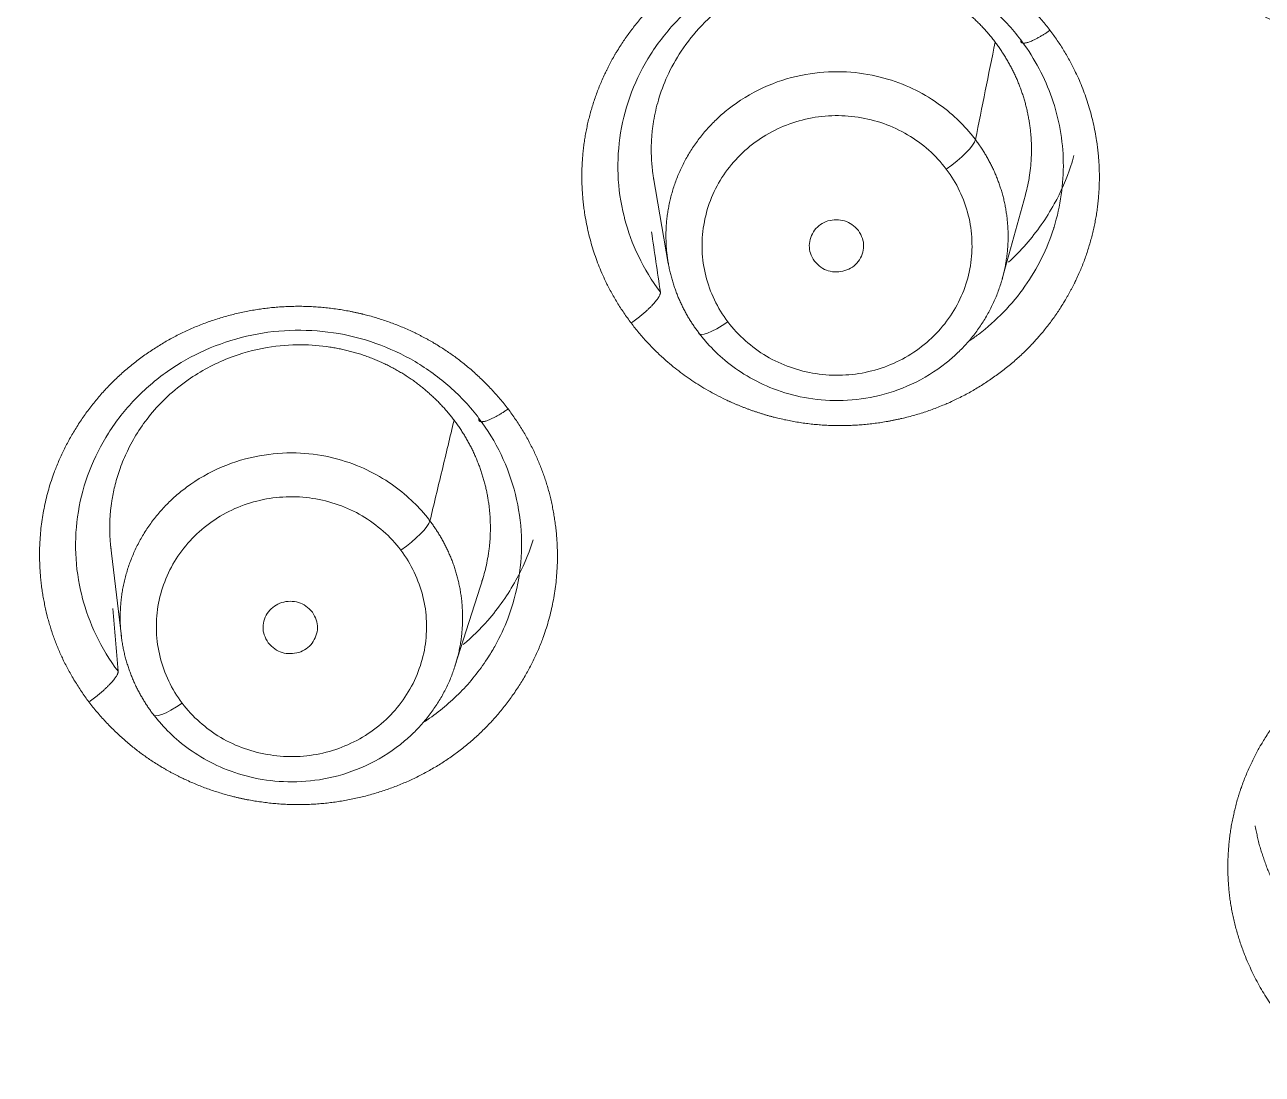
# Model space of a CAD drawing. Extents: x 6534 to 7663, y 0 to 827.
# Drawn here: x 7065.64 to 7075.9, y 505.04 to 513.74 of the extents above; entities that cross this region are included whole.
import ezdxf

# ---------------------------------------------------------------- set-up
doc = ezdxf.new("R2010")
doc.units = 0
doc.header["$LTSCALE"] = 30
doc.header["$MEASUREMENT"] = 0
doc.layers.add('1', color=7, linetype='CONTINUOUS')

msp = doc.modelspace()

# ---------------------------------------------------------------- linework, layer by layer
at = {"layer": '1', "color": 7, "linetype": 'Continuous', "lineweight": 18}
for p, q in [((7070.852, 512.474), (7070.974, 511.764)), ((7073.744, 511.637), (7073.937, 512.332)), ((7066.348, 509.431), (7066.438, 508.67)), ((7069.205, 508.425), (7069.439, 509.158))]:
    msp.add_line(p, q, dxfattribs=at)
at = {"layer": '1', "color": 7, "linetype": 'Continuous', "lineweight": 13}
for p, q in [((7071.226, 511.19), (7071.226, 511.19)), ((7066.699, 508.029), (7066.699, 508.029))]:
    msp.add_line(p, q, dxfattribs=at)
at = {"layer": '1', "color": 7, "linetype": 'Continuous', "lineweight": 18}
for centre, major_axis, ratio, start_param, end_param in [((7103.394, 533.307), (-60.5, 0), 0.961466, 4.72417, 7.004197), ((7103.394, 533.445), (60, 0), 0.961466, 1.582577, 4.712389), ((7103.394, 533.445), (-59.925, 0), 0.961466, 4.712389, 7.853982), ((7103.394, 533.775), (60, 0), 0.961466, 3.141593, 4.11151), ((7073.28, 512.628), (-0.239, -0.181), 0.222412, 1.404427, 2.895132), ((7071.468, 511.363), (0.239, 0.181), 0.22246, 3.020175, 4.54577), ((7068.756, 509.468), (-0.239, -0.181), 0.222481, 1.404759, 2.877657), ((7066.942, 508.201), (0.239, 0.181), 0.22253, 3.002965, 4.545628)]:
    msp.add_ellipse(centre, major_axis=major_axis, ratio=ratio, start_param=start_param, end_param=end_param, dxfattribs=at)
at = {"layer": '1', "color": 7, "linetype": 'Continuous', "lineweight": 13}
for centre, major_axis, start_param, end_param in [((7103.394, 533.307), (59.425, 0), 1.570796, 4.70194), ((7103.394, 533.307), (57.948, 0), 1.579187, 4.712389), ((7103.394, 533.352), (57.403, 0), 1.579486, 4.712389)]:
    msp.add_ellipse(centre, major_axis=major_axis, ratio=0.961466, start_param=start_param, end_param=end_param, dxfattribs=at)
for points, degree, knots in [([(7078.652, 516.849), (7078.904, 516.516), (7079.051, 515.923), (7079.069, 515.515), (7079.036, 515.314), (7078.97, 514.91), (7078.522, 514.207), (7077.831, 513.725), (7076.999, 513.534), (7076.579, 513.598), (7076.372, 513.63), (7076.173, 513.701), (7075.976, 513.772), (7075.432, 514.09), (7075.18, 514.423)], 2, [0, 0, 0, 0.125, 0.1875, 0.25, 0.25, 0.375, 0.5, 0.625, 0.75, 0.75, 0.8125, 0.8125, 0.875, 1, 1, 1]), ([(7070.666, 511.27), (7070.415, 511.602), (7070.268, 512.195), (7070.25, 512.603), (7070.315, 513.003), (7070.461, 513.386), (7070.571, 513.559), (7070.794, 513.91), (7071.492, 514.397), (7071.911, 514.492), (7072.116, 514.539), (7072.538, 514.553), (7072.953, 514.489), (7073.153, 514.416), (7073.35, 514.345), (7073.89, 514.028), (7074.14, 513.697)], 2, [0, 0, 0, 0.125, 0.1875, 0.25, 0.3125, 0.375, 0.375, 0.5, 0.625, 0.625, 0.6875, 0.75, 0.8125, 0.8125, 0.875, 1, 1, 1]), ([(7074.14, 513.697), (7074.391, 513.364), (7074.538, 512.771), (7074.557, 512.364), (7074.491, 511.963), (7074.345, 511.581), (7074.235, 511.408), (7074.012, 511.057), (7073.315, 510.57), (7072.896, 510.475), (7072.69, 510.428), (7072.268, 510.413), (7071.853, 510.478), (7071.653, 510.55), (7071.456, 510.621), (7070.916, 510.939), (7070.666, 511.27)], 2, [0, 0, 0, 0.125, 0.1875, 0.25, 0.3125, 0.375, 0.375, 0.5, 0.625, 0.625, 0.6875, 0.75, 0.8125, 0.8125, 0.875, 1, 1, 1]), ([(7071.468, 511.28), (7071.425, 511.337), (7071.388, 511.398), (7071.326, 511.526), (7071.302, 511.593), (7071.268, 511.73), (7071.258, 511.8), (7071.252, 511.941), (7071.257, 512.012), (7071.28, 512.151), (7071.298, 512.22), (7071.349, 512.352), (7071.381, 512.415), (7071.458, 512.536), (7071.502, 512.592), (7071.602, 512.695), (7071.657, 512.743), (7071.775, 512.825), (7071.839, 512.861), (7071.972, 512.92), (7072.041, 512.943), (7072.184, 512.976), (7072.257, 512.986), (7072.403, 512.991), (7072.477, 512.987), (7072.621, 512.965), (7072.693, 512.947), (7072.83, 512.899), (7072.896, 512.868), (7073.021, 512.794), (7073.08, 512.751), (7073.188, 512.656), (7073.237, 512.603), (7073.28, 512.546)], 3, [0, 0, 0, 0, 0.0625, 0.0625, 0.125, 0.125, 0.1875, 0.1875, 0.25, 0.25, 0.3125, 0.3125, 0.375, 0.375, 0.4375, 0.4375, 0.5, 0.5, 0.5625, 0.5625, 0.625, 0.625, 0.6875, 0.6875, 0.75, 0.75, 0.8125, 0.8125, 0.875, 0.875, 0.9375, 0.9375, 1, 1, 1, 1]), ([(7073.28, 512.546), (7073.323, 512.489), (7073.36, 512.428), (7073.421, 512.3), (7073.445, 512.233), (7073.48, 512.096), (7073.49, 512.026), (7073.495, 511.885), (7073.491, 511.814), (7073.468, 511.675), (7073.45, 511.607), (7073.399, 511.474), (7073.367, 511.411), (7073.29, 511.291), (7073.246, 511.234), (7073.146, 511.131), (7073.091, 511.084), (7072.973, 511.001), (7072.909, 510.965), (7072.776, 510.906), (7072.706, 510.883), (7072.564, 510.85), (7072.491, 510.84), (7072.345, 510.835), (7072.271, 510.839), (7072.126, 510.861), (7072.055, 510.879), (7071.918, 510.928), (7071.851, 510.958), (7071.726, 511.032), (7071.668, 511.075), (7071.56, 511.17), (7071.511, 511.223), (7071.468, 511.28)], 3, [0, 0, 0, 0, 0.0625, 0.0625, 0.125, 0.125, 0.1875, 0.1875, 0.25, 0.25, 0.3125, 0.3125, 0.375, 0.375, 0.4375, 0.4375, 0.5, 0.5, 0.5625, 0.5625, 0.625, 0.625, 0.6875, 0.6875, 0.75, 0.75, 0.8125, 0.8125, 0.875, 0.875, 0.9375, 0.9375, 1, 1, 1, 1]), ([(7070.909, 511.526), (7070.838, 511.62), (7070.776, 511.72), (7070.678, 511.926), (7070.639, 512.03), (7070.612, 512.137)], 3, [0, 0, 0, 0, 0.513545, 0.513545, 1, 1, 1, 1]), ([(7074.171, 512.057), (7074.117, 511.886), (7073.954, 511.556), (7073.672, 511.265), (7073.494, 511.137), (7073.466, 511.119)], 3, [0, 0, 0, 0, 0.455751, 0.91866, 1, 1, 1, 1]), ([(7066.168, 508.128), (7065.916, 508.466), (7065.82, 508.853), (7065.771, 509.051), (7065.752, 509.463), (7065.849, 510.066), (7066.076, 510.421), (7066.305, 510.779), (7066.654, 511.02), (7067, 511.259), (7067.419, 511.354), (7067.833, 511.447), (7068.253, 511.381), (7068.46, 511.349), (7068.856, 511.207), (7069.035, 511.101), (7069.385, 510.894), (7069.646, 510.557)], 2, [0, 0, 0, 0.125, 0.125, 0.1875, 0.25, 0.375, 0.375, 0.5, 0.5, 0.625, 0.625, 0.75, 0.75, 0.8125, 0.875, 0.875, 1, 1, 1]), ([(7069.646, 510.557), (7069.898, 510.219), (7069.994, 509.832), (7070.043, 509.634), (7070.062, 509.223), (7069.965, 508.62), (7069.738, 508.264), (7069.509, 507.906), (7069.161, 507.665), (7068.814, 507.426), (7068.396, 507.332), (7067.981, 507.238), (7067.561, 507.304), (7067.354, 507.336), (7066.958, 507.478), (7066.779, 507.584), (7066.429, 507.791), (7066.168, 508.128)], 2, [0, 0, 0, 0.125, 0.125, 0.1875, 0.25, 0.375, 0.375, 0.5, 0.5, 0.625, 0.625, 0.75, 0.75, 0.8125, 0.875, 0.875, 1, 1, 1]), ([(7066.942, 508.118), (7066.899, 508.175), (7066.861, 508.237), (7066.8, 508.365), (7066.776, 508.432), (7066.742, 508.569), (7066.732, 508.639), (7066.726, 508.78), (7066.73, 508.851), (7066.753, 508.99), (7066.772, 509.059), (7066.823, 509.191), (7066.855, 509.255), (7066.931, 509.375), (7066.976, 509.432), (7067.076, 509.535), (7067.131, 509.582), (7067.249, 509.665), (7067.313, 509.701), (7067.446, 509.76), (7067.516, 509.783), (7067.658, 509.816), (7067.731, 509.826), (7067.878, 509.831), (7067.952, 509.827), (7068.097, 509.805), (7068.168, 509.787), (7068.306, 509.739), (7068.372, 509.708), (7068.497, 509.634), (7068.556, 509.591), (7068.664, 509.496), (7068.713, 509.443), (7068.756, 509.386)], 3, [0, 0, 0, 0, 0.0625, 0.0625, 0.125, 0.125, 0.1875, 0.1875, 0.25, 0.25, 0.3125, 0.3125, 0.375, 0.375, 0.4375, 0.4375, 0.5, 0.5, 0.5625, 0.5625, 0.625, 0.625, 0.6875, 0.6875, 0.75, 0.75, 0.8125, 0.8125, 0.875, 0.875, 0.9375, 0.9375, 1, 1, 1, 1]), ([(7068.756, 509.386), (7068.799, 509.329), (7068.836, 509.267), (7068.897, 509.139), (7068.921, 509.072), (7068.956, 508.935), (7068.966, 508.865), (7068.971, 508.724), (7068.967, 508.653), (7068.944, 508.514), (7068.925, 508.445), (7068.875, 508.313), (7068.842, 508.249), (7068.766, 508.129), (7068.721, 508.072), (7068.622, 507.969), (7068.567, 507.922), (7068.448, 507.839), (7068.384, 507.803), (7068.251, 507.744), (7068.181, 507.721), (7068.039, 507.688), (7067.966, 507.678), (7067.819, 507.673), (7067.746, 507.677), (7067.601, 507.699), (7067.529, 507.717), (7067.392, 507.765), (7067.325, 507.796), (7067.2, 507.87), (7067.142, 507.913), (7067.034, 508.008), (7066.985, 508.061), (7066.942, 508.118)], 3, [0, 0, 0, 0, 0.0625, 0.0625, 0.125, 0.125, 0.1875, 0.1875, 0.25, 0.25, 0.3125, 0.3125, 0.375, 0.375, 0.4375, 0.4375, 0.5, 0.5, 0.5625, 0.5625, 0.625, 0.625, 0.6875, 0.6875, 0.75, 0.75, 0.8125, 0.8125, 0.875, 0.875, 0.9375, 0.9375, 1, 1, 1, 1]), ([(7066.411, 508.382), (7066.34, 508.476), (7066.278, 508.577), (7066.18, 508.783), (7066.142, 508.887), (7066.114, 508.994)], 3, [0, 0, 0, 0, 0.513808, 0.513808, 1, 1, 1, 1]), ([(7076.325, 505.227), (7076.008, 505.502), (7075.736, 506.053), (7075.629, 506.447), (7075.607, 506.853), (7075.667, 507.256), (7075.737, 507.447), (7075.879, 507.835), (7076.456, 508.451), (7076.846, 508.628), (7077.037, 508.714), (7077.446, 508.813), (7077.866, 508.833), (7078.077, 508.802), (7078.286, 508.772), (7078.882, 508.569), (7079.198, 508.295)], 2, [0, 0, 0, 0.125, 0.1875, 0.25, 0.3125, 0.375, 0.375, 0.5, 0.625, 0.625, 0.6875, 0.75, 0.8125, 0.8125, 0.875, 1, 1, 1]), ([(7069.541, 508.6), (7069.523, 508.567), (7069.504, 508.535), (7069.42, 508.404), (7069.347, 508.31), (7069.183, 508.139), (7069.092, 508.061), (7068.979, 507.982), (7068.964, 507.972), (7068.948, 507.962)], 3, [0, 0, 0, 0, 0.1296, 0.1296, 0.533967, 0.533967, 0.938334, 0.938334, 1, 1, 1, 1])]:
    msp.add_open_spline(points, degree=degree, knots=knots, dxfattribs=at)
at = {"layer": '1', "color": 7, "linetype": 'Continuous', "lineweight": 18}
for points, knots in [([(7070.612, 512.137), (7070.61, 512.143), (7070.609, 512.149), (7070.579, 512.268), (7070.562, 512.384), (7070.553, 512.616), (7070.56, 512.733), (7070.598, 512.962), (7070.628, 513.075), (7070.712, 513.294), (7070.765, 513.399), (7070.891, 513.597), (7070.965, 513.691), (7071.129, 513.861), (7071.219, 513.939), (7071.415, 514.076), (7071.52, 514.135), (7071.739, 514.233), (7071.854, 514.271), (7072.089, 514.326), (7072.21, 514.342), (7072.451, 514.351), (7072.573, 514.344), (7072.812, 514.308), (7072.929, 514.279), (7073.156, 514.199), (7073.265, 514.148), (7073.472, 514.026), (7073.568, 513.956), (7073.746, 513.798), (7073.827, 513.711), (7073.898, 513.617)], [0, 0, 0, 0, 0.003754, 0.003754, 0.074914, 0.074914, 0.146075, 0.146075, 0.217235, 0.217235, 0.288396, 0.288396, 0.359556, 0.359556, 0.430716, 0.430716, 0.501877, 0.501877, 0.573037, 0.573037, 0.644198, 0.644198, 0.715358, 0.715358, 0.786519, 0.786519, 0.857679, 0.857679, 0.92884, 0.92884, 1, 1, 1, 1]), ([(7070.855, 512.457), (7070.853, 512.463), (7070.85, 512.483), (7070.845, 512.515), (7070.841, 512.553), (7070.837, 512.592), (7070.835, 512.631), (7070.833, 512.67), (7070.833, 512.709), (7070.833, 512.748), (7070.835, 512.788), (7070.838, 512.827), (7070.841, 512.866), (7070.846, 512.906), (7070.859, 512.99), (7070.891, 513.129), (7070.964, 513.326), (7071.081, 513.536), (7071.252, 513.75), (7071.495, 513.958), (7071.797, 514.119), (7072.12, 514.208), (7072.405, 514.231), (7072.586, 514.216), (7072.678, 514.202), (7072.7, 514.198), (7072.721, 514.194), (7072.743, 514.19), (7072.764, 514.185), (7072.786, 514.18), (7072.807, 514.175), (7072.828, 514.17), (7072.849, 514.164), (7072.87, 514.158), (7072.891, 514.152), (7072.911, 514.145), (7072.932, 514.138), (7072.952, 514.131), (7072.973, 514.124), (7072.993, 514.116), (7073.013, 514.108), (7073.033, 514.1), (7073.053, 514.092), (7073.072, 514.083), (7073.092, 514.075), (7073.111, 514.066), (7073.13, 514.056), (7073.15, 514.047), (7073.168, 514.037), (7073.187, 514.027), (7073.206, 514.017), (7073.224, 514.006), (7073.242, 513.995), (7073.26, 513.984), (7073.278, 513.973), (7073.296, 513.962), (7073.313, 513.95), (7073.331, 513.938), (7073.348, 513.926), (7073.365, 513.914), (7073.382, 513.902), (7073.398, 513.889), (7073.414, 513.876), (7073.431, 513.863), (7073.447, 513.85), (7073.462, 513.837), (7073.478, 513.823), (7073.493, 513.809), (7073.508, 513.795), (7073.523, 513.781), (7073.538, 513.767), (7073.553, 513.752), (7073.567, 513.738), (7073.581, 513.723), (7073.595, 513.708), (7073.608, 513.693), (7073.622, 513.678), (7073.635, 513.662), (7073.648, 513.647), (7073.661, 513.631), (7073.673, 513.615), (7073.681, 513.604), (7073.685, 513.599)], [0, 0, 0, 0, 0.004979, 0.01452, 0.024081, 0.033662, 0.043264, 0.052885, 0.062527, 0.072189, 0.081871, 0.091574, 0.101296, 0.111039, 0.120802, 0.164632, 0.215851, 0.274458, 0.340452, 0.413829, 0.504352, 0.583353, 0.650805, 0.706686, 0.711908, 0.717123, 0.722333, 0.727537, 0.732735, 0.737928, 0.743114, 0.748295, 0.753471, 0.75864, 0.763804, 0.768962, 0.774114, 0.779261, 0.784402, 0.789537, 0.794666, 0.79979, 0.804907, 0.810019, 0.815125, 0.820226, 0.825321, 0.83041, 0.835493, 0.84057, 0.845642, 0.850708, 0.855768, 0.860822, 0.865871, 0.870914, 0.875951, 0.880982, 0.886007, 0.891027, 0.896041, 0.901049, 0.906052, 0.911048, 0.916039, 0.921024, 0.926004, 0.930977, 0.935945, 0.940907, 0.945863, 0.950814, 0.955758, 0.960697, 0.96563, 0.970558, 0.975479, 0.980395, 0.985305, 0.990209, 0.995107, 1, 1, 1, 1]), ([(7073.898, 513.617), (7073.902, 513.612), (7074.011, 513.465), (7074.184, 513.139), (7074.28, 512.604), (7074.227, 512.237), (7074.172, 512.06), (7074.171, 512.057)], [0, 0, 0, 0, 0.0116, 0.330251, 0.661931, 0.994922, 1, 1, 1, 1]), ([(7073.685, 513.599), (7073.693, 513.589), (7073.708, 513.569), (7073.729, 513.538), (7073.75, 513.506), (7073.77, 513.474), (7073.79, 513.442), (7073.808, 513.408), (7073.826, 513.375), (7073.843, 513.341), (7073.859, 513.306), (7073.874, 513.271), (7073.888, 513.236), (7073.901, 513.2), (7073.914, 513.164), (7073.925, 513.127), (7073.936, 513.09), (7073.945, 513.053), (7073.954, 513.015), (7073.961, 512.977), (7073.968, 512.939), (7073.974, 512.901), (7073.978, 512.862), (7073.982, 512.823), (7073.985, 512.785), (7073.986, 512.746), (7073.987, 512.706), (7073.986, 512.667), (7073.984, 512.628), (7073.982, 512.589), (7073.978, 512.549), (7073.973, 512.51), (7073.961, 512.433), (7073.947, 512.369), (7073.933, 512.319)], [0, 0, 0, 0, 0.027617, 0.055295, 0.083034, 0.110833, 0.138694, 0.166615, 0.194598, 0.222641, 0.250745, 0.27891, 0.307135, 0.335422, 0.363769, 0.392177, 0.420646, 0.449175, 0.477765, 0.506416, 0.535128, 0.5639, 0.592733, 0.621626, 0.65058, 0.679595, 0.708671, 0.737807, 0.767003, 0.79626, 0.825578, 0.854956, 0.884394, 1, 1, 1, 1]), ([(7073.522, 512.791), (7073.518, 512.795), (7073.511, 512.805), (7073.5, 512.819), (7073.489, 512.832), (7073.478, 512.845), (7073.429, 512.903), (7073.329, 513.004), (7073.155, 513.135), (7072.943, 513.246), (7072.694, 513.327), (7072.411, 513.363), (7072.105, 513.341), (7071.791, 513.248), (7071.578, 513.127), (7071.458, 513.033), (7071.413, 512.995), (7071.371, 512.956), (7071.331, 512.916), (7071.293, 512.875), (7071.257, 512.833), (7071.223, 512.789), (7071.191, 512.745), (7071.161, 512.7), (7071.134, 512.655), (7071.108, 512.609), (7071.085, 512.562), (7071.064, 512.516), (7071.044, 512.469), (7071.027, 512.422), (7071.012, 512.374), (7070.998, 512.327), (7070.987, 512.28), (7070.977, 512.233), (7070.969, 512.186), (7070.963, 512.139), (7070.958, 512.093), (7070.956, 512.047), (7070.954, 512.002), (7070.955, 511.957), (7070.957, 511.913), (7070.96, 511.869), (7070.965, 511.826), (7070.971, 511.784), (7070.978, 511.742), (7070.987, 511.701), (7070.997, 511.661), (7071.008, 511.622), (7071.02, 511.583), (7071.033, 511.545), (7071.046, 511.509), (7071.061, 511.473), (7071.077, 511.438), (7071.093, 511.403), (7071.11, 511.37), (7071.128, 511.338), (7071.146, 511.306), (7071.165, 511.276), (7071.185, 511.246), (7071.205, 511.218), (7071.219, 511.199), (7071.226, 511.19)], [0, 0, 0, 0, 0.004118, 0.008173, 0.012166, 0.016096, 0.019964, 0.064382, 0.113601, 0.167619, 0.226433, 0.290042, 0.358442, 0.43163, 0.509603, 0.522984, 0.536244, 0.549383, 0.562401, 0.575299, 0.588075, 0.600731, 0.613266, 0.62568, 0.637973, 0.650146, 0.662197, 0.674128, 0.685938, 0.697626, 0.709194, 0.720641, 0.731968, 0.743173, 0.754257, 0.765221, 0.776063, 0.786785, 0.797385, 0.807865, 0.818224, 0.828462, 0.838578, 0.848574, 0.858449, 0.868204, 0.877837, 0.887349, 0.89674, 0.90601, 0.91516, 0.924188, 0.933096, 0.941882, 0.950547, 0.959092, 0.967516, 0.975818, 0.984, 0.99206, 1, 1, 1, 1]), ([(7071.226, 511.19), (7071.229, 511.185), (7071.236, 511.176), (7071.247, 511.163), (7071.258, 511.149), (7071.269, 511.136), (7071.32, 511.075), (7071.424, 510.971), (7071.604, 510.838), (7071.82, 510.727), (7072.073, 510.649), (7072.355, 510.617), (7072.657, 510.643), (7072.964, 510.736), (7073.171, 510.856), (7073.29, 510.948), (7073.334, 510.985), (7073.376, 511.024), (7073.416, 511.064), (7073.454, 511.105), (7073.49, 511.147), (7073.524, 511.191), (7073.556, 511.235), (7073.585, 511.279), (7073.613, 511.325), (7073.638, 511.371), (7073.662, 511.417), (7073.683, 511.464), (7073.703, 511.511), (7073.72, 511.558), (7073.735, 511.605), (7073.749, 511.652), (7073.76, 511.699), (7073.77, 511.746), (7073.778, 511.793), (7073.784, 511.84), (7073.789, 511.886), (7073.792, 511.932), (7073.793, 511.977), (7073.792, 512.022), (7073.791, 512.066), (7073.787, 512.11), (7073.783, 512.153), (7073.776, 512.195), (7073.769, 512.237), (7073.761, 512.278), (7073.751, 512.318), (7073.74, 512.358), (7073.728, 512.396), (7073.715, 512.434), (7073.701, 512.471), (7073.686, 512.507), (7073.671, 512.542), (7073.654, 512.576), (7073.637, 512.61), (7073.619, 512.642), (7073.601, 512.674), (7073.582, 512.704), (7073.562, 512.734), (7073.542, 512.763), (7073.528, 512.781), (7073.522, 512.791)], [0, 0, 0, 0, 0.00393, 0.007893, 0.011888, 0.015916, 0.019977, 0.066354, 0.116973, 0.17183, 0.230923, 0.294249, 0.361804, 0.433585, 0.509587, 0.522939, 0.536172, 0.549285, 0.562279, 0.575152, 0.587907, 0.600541, 0.613056, 0.625451, 0.637727, 0.649883, 0.661919, 0.673836, 0.685633, 0.697311, 0.708868, 0.720307, 0.731625, 0.742824, 0.753904, 0.764864, 0.775704, 0.786424, 0.797026, 0.807507, 0.817869, 0.828111, 0.838234, 0.848237, 0.858121, 0.867885, 0.877529, 0.887054, 0.89646, 0.905745, 0.914912, 0.923959, 0.932886, 0.941693, 0.950381, 0.95895, 0.967399, 0.975729, 0.983939, 0.992029, 1, 1, 1, 1]), ([(7073.795, 511.773), (7073.847, 511.821), (7073.991, 511.969), (7074.177, 512.234), (7074.289, 512.491), (7074.331, 512.63), (7074.339, 512.659)], [0, 0, 0, 0, 0.198355, 0.584719, 0.914625, 1, 1, 1, 1]), ([(7066.114, 508.994), (7066.112, 509), (7066.111, 509.006), (7066.081, 509.125), (7066.064, 509.241), (7066.055, 509.474), (7066.062, 509.591), (7066.1, 509.821), (7066.131, 509.934), (7066.215, 510.153), (7066.268, 510.258), (7066.394, 510.457), (7066.467, 510.55), (7066.632, 510.721), (7066.723, 510.799), (7066.918, 510.937), (7067.023, 510.996), (7067.243, 511.094), (7067.358, 511.132), (7067.593, 511.187), (7067.714, 511.204), (7067.956, 511.213), (7068.077, 511.207), (7068.316, 511.171), (7068.434, 511.141), (7068.661, 511.061), (7068.771, 511.01), (7068.977, 510.889), (7069.074, 510.818), (7069.252, 510.661), (7069.333, 510.573), (7069.404, 510.479)], [0, 0, 0, 0, 0.003825, 0.003825, 0.07498, 0.07498, 0.146135, 0.146135, 0.217291, 0.217291, 0.288446, 0.288446, 0.359602, 0.359602, 0.430757, 0.430757, 0.501912, 0.501912, 0.573068, 0.573068, 0.644223, 0.644223, 0.715378, 0.715378, 0.786534, 0.786534, 0.857689, 0.857689, 0.928845, 0.928845, 1, 1, 1, 1]), ([(7066.352, 509.398), (7066.351, 509.404), (7066.349, 509.423), (7066.346, 509.455), (7066.343, 509.494), (7066.342, 509.533), (7066.341, 509.573), (7066.342, 509.612), (7066.343, 509.651), (7066.346, 509.69), (7066.35, 509.73), (7066.355, 509.769), (7066.365, 509.836), (7066.386, 509.936), (7066.427, 510.07), (7066.487, 510.214), (7066.57, 510.364), (7066.68, 510.517), (7066.821, 510.667), (7067.03, 510.836), (7067.307, 510.984), (7067.63, 511.073), (7067.916, 511.096), (7068.097, 511.082), (7068.189, 511.067), (7068.211, 511.063), (7068.233, 511.059), (7068.254, 511.055), (7068.276, 511.05), (7068.297, 511.046), (7068.318, 511.04), (7068.339, 511.035), (7068.36, 511.029), (7068.381, 511.023), (7068.402, 511.017), (7068.423, 511.011), (7068.444, 511.004), (7068.464, 510.997), (7068.484, 510.989), (7068.505, 510.982), (7068.525, 510.974), (7068.545, 510.966), (7068.564, 510.957), (7068.584, 510.949), (7068.604, 510.94), (7068.623, 510.931), (7068.642, 510.922), (7068.661, 510.912), (7068.68, 510.902), (7068.699, 510.892), (7068.717, 510.882), (7068.736, 510.871), (7068.754, 510.861), (7068.772, 510.85), (7068.79, 510.839), (7068.808, 510.827), (7068.825, 510.815), (7068.843, 510.804), (7068.86, 510.792), (7068.877, 510.779), (7068.893, 510.767), (7068.91, 510.754), (7068.926, 510.741), (7068.943, 510.728), (7068.959, 510.715), (7068.974, 510.702), (7068.99, 510.688), (7069.005, 510.674), (7069.02, 510.66), (7069.035, 510.646), (7069.05, 510.632), (7069.065, 510.618), (7069.079, 510.603), (7069.093, 510.588), (7069.107, 510.573), (7069.121, 510.558), (7069.134, 510.543), (7069.147, 510.527), (7069.16, 510.512), (7069.173, 510.496), (7069.185, 510.48), (7069.193, 510.469), (7069.197, 510.464)], [0, 0, 0, 0, 0.004815, 0.014579, 0.024365, 0.034171, 0.043998, 0.053845, 0.063714, 0.073603, 0.083512, 0.093443, 0.103395, 0.134575, 0.169597, 0.208461, 0.251171, 0.297726, 0.348131, 0.402387, 0.494706, 0.575279, 0.64407, 0.701048, 0.70637, 0.711686, 0.716996, 0.7223, 0.727598, 0.732891, 0.738177, 0.743458, 0.748733, 0.754002, 0.759265, 0.764522, 0.769774, 0.775019, 0.780259, 0.785493, 0.790721, 0.795943, 0.801159, 0.806369, 0.811574, 0.816772, 0.821965, 0.827152, 0.832333, 0.837508, 0.842677, 0.847841, 0.852998, 0.85815, 0.863295, 0.868435, 0.873569, 0.878697, 0.883819, 0.888935, 0.894046, 0.89915, 0.904249, 0.909341, 0.914428, 0.919509, 0.924584, 0.929653, 0.934716, 0.939773, 0.944825, 0.94987, 0.95491, 0.959943, 0.964971, 0.969993, 0.975009, 0.980019, 0.985023, 0.990021, 0.995014, 1, 1, 1, 1]), ([(7069.197, 510.464), (7069.205, 510.454), (7069.22, 510.434), (7069.242, 510.403), (7069.263, 510.371), (7069.283, 510.339), (7069.302, 510.307), (7069.32, 510.273), (7069.338, 510.24), (7069.355, 510.206), (7069.371, 510.171), (7069.386, 510.136), (7069.4, 510.1), (7069.414, 510.065), (7069.426, 510.028), (7069.437, 509.992), (7069.448, 509.955), (7069.458, 509.917), (7069.466, 509.88), (7069.474, 509.842), (7069.48, 509.804), (7069.486, 509.765), (7069.491, 509.727), (7069.494, 509.688), (7069.497, 509.649), (7069.498, 509.61), (7069.499, 509.571), (7069.498, 509.531), (7069.497, 509.492), (7069.494, 509.453), (7069.49, 509.413), (7069.485, 509.374), (7069.474, 509.3), (7069.456, 509.217), (7069.436, 509.149), (7069.429, 509.128)], [0, 0, 0, 0, 0.026496, 0.053051, 0.079664, 0.106336, 0.133066, 0.159855, 0.186703, 0.213609, 0.240573, 0.267596, 0.294678, 0.321818, 0.349016, 0.376272, 0.403587, 0.430961, 0.458392, 0.485882, 0.513431, 0.541037, 0.568702, 0.596425, 0.624206, 0.652045, 0.679943, 0.707898, 0.735912, 0.763984, 0.792114, 0.820301, 0.848547, 0.952709, 1, 1, 1, 1]), ([(7069.404, 510.479), (7069.475, 510.385), (7069.537, 510.284), (7069.638, 510.073), (7069.678, 509.962), (7069.734, 509.735), (7069.751, 509.62), (7069.76, 509.387), (7069.753, 509.27), (7069.715, 509.04), (7069.684, 508.926), (7069.614, 508.743), (7069.58, 508.67), (7069.541, 508.6)], [0, 0, 0, 0, 0.176072, 0.176072, 0.352144, 0.352144, 0.528216, 0.528216, 0.704287, 0.704287, 0.880359, 0.880359, 1, 1, 1, 1]), ([(7068.997, 509.629), (7068.994, 509.633), (7068.987, 509.643), (7068.976, 509.656), (7068.965, 509.67), (7068.954, 509.683), (7068.905, 509.741), (7068.803, 509.843), (7068.628, 509.975), (7068.415, 510.086), (7068.164, 510.167), (7067.881, 510.202), (7067.576, 510.179), (7067.263, 510.086), (7067.052, 509.966), (7066.932, 509.872), (7066.887, 509.835), (7066.845, 509.796), (7066.805, 509.756), (7066.767, 509.715), (7066.73, 509.672), (7066.697, 509.629), (7066.665, 509.585), (7066.635, 509.54), (7066.607, 509.495), (7066.582, 509.449), (7066.558, 509.402), (7066.537, 509.355), (7066.518, 509.308), (7066.5, 509.261), (7066.485, 509.214), (7066.472, 509.167), (7066.46, 509.119), (7066.45, 509.072), (7066.442, 509.026), (7066.436, 508.979), (7066.432, 508.933), (7066.429, 508.887), (7066.428, 508.842), (7066.428, 508.797), (7066.43, 508.752), (7066.434, 508.709), (7066.438, 508.666), (7066.444, 508.623), (7066.452, 508.581), (7066.46, 508.541), (7066.47, 508.5), (7066.481, 508.461), (7066.493, 508.422), (7066.506, 508.385), (7066.52, 508.348), (7066.535, 508.312), (7066.55, 508.277), (7066.567, 508.243), (7066.584, 508.21), (7066.602, 508.177), (7066.62, 508.146), (7066.639, 508.115), (7066.658, 508.086), (7066.678, 508.057), (7066.692, 508.038), (7066.699, 508.029)], [0, 0, 0, 0, 0.004015, 0.007996, 0.011942, 0.015855, 0.019734, 0.064711, 0.114332, 0.168596, 0.227502, 0.291048, 0.359234, 0.432056, 0.509512, 0.522903, 0.536174, 0.549323, 0.562352, 0.575259, 0.588045, 0.600709, 0.613253, 0.625675, 0.637976, 0.650156, 0.662214, 0.674151, 0.685967, 0.697662, 0.709235, 0.720687, 0.732018, 0.743227, 0.754315, 0.765282, 0.776127, 0.786851, 0.797453, 0.807935, 0.818295, 0.828533, 0.83865, 0.848646, 0.85852, 0.868273, 0.877905, 0.887415, 0.896804, 0.906071, 0.915217, 0.924242, 0.933145, 0.941927, 0.950587, 0.959126, 0.967544, 0.97584, 0.984015, 0.992068, 1, 1, 1, 1]), ([(7066.699, 508.029), (7066.703, 508.025), (7066.709, 508.016), (7066.72, 508.002), (7066.731, 507.989), (7066.742, 507.975), (7066.792, 507.916), (7066.896, 507.812), (7067.074, 507.68), (7067.289, 507.568), (7067.541, 507.489), (7067.824, 507.456), (7068.127, 507.48), (7068.436, 507.573), (7068.645, 507.693), (7068.764, 507.785), (7068.809, 507.823), (7068.851, 507.861), (7068.891, 507.901), (7068.929, 507.943), (7068.965, 507.985), (7068.999, 508.028), (7069.031, 508.072), (7069.061, 508.117), (7069.088, 508.162), (7069.114, 508.208), (7069.137, 508.254), (7069.159, 508.301), (7069.178, 508.348), (7069.195, 508.395), (7069.211, 508.442), (7069.224, 508.49), (7069.236, 508.537), (7069.246, 508.584), (7069.254, 508.63), (7069.26, 508.677), (7069.264, 508.723), (7069.267, 508.769), (7069.268, 508.814), (7069.268, 508.859), (7069.266, 508.904), (7069.263, 508.947), (7069.258, 508.99), (7069.252, 509.033), (7069.245, 509.075), (7069.236, 509.116), (7069.226, 509.156), (7069.216, 509.195), (7069.204, 509.234), (7069.191, 509.272), (7069.177, 509.309), (7069.162, 509.345), (7069.146, 509.38), (7069.13, 509.414), (7069.113, 509.448), (7069.095, 509.48), (7069.077, 509.512), (7069.058, 509.542), (7069.038, 509.572), (7069.018, 509.601), (7069.004, 509.619), (7068.997, 509.629)], [0, 0, 0, 0, 0.003927, 0.007866, 0.011819, 0.015784, 0.019761, 0.065641, 0.115909, 0.170561, 0.229595, 0.293007, 0.360793, 0.432948, 0.509466, 0.522824, 0.536063, 0.549181, 0.56218, 0.575059, 0.587818, 0.600457, 0.612976, 0.625376, 0.637655, 0.649815, 0.661855, 0.673776, 0.685576, 0.697257, 0.708818, 0.720259, 0.731581, 0.742783, 0.753865, 0.764827, 0.77567, 0.786393, 0.796996, 0.807479, 0.817843, 0.828087, 0.838212, 0.848217, 0.858102, 0.867868, 0.877514, 0.88704, 0.896447, 0.905734, 0.914901, 0.923949, 0.932878, 0.941686, 0.950376, 0.958945, 0.967395, 0.975726, 0.983937, 0.992028, 1, 1, 1, 1]), ([(7069.274, 508.603), (7069.347, 508.665), (7069.512, 508.829), (7069.712, 509.114), (7069.815, 509.35), (7069.852, 509.465), (7069.854, 509.471)], [0, 0, 0, 0, 0.267124, 0.653775, 0.983806, 1, 1, 1, 1]), ([(7075.841, 507.101), (7075.842, 507.099), (7075.844, 507.089), (7075.847, 507.071), (7075.852, 507.049), (7075.857, 507.026), (7075.862, 507.003), (7075.867, 506.981), (7075.873, 506.958), (7075.879, 506.936), (7075.885, 506.914), (7075.892, 506.892), (7075.899, 506.87), (7075.906, 506.848), (7075.913, 506.826), (7075.921, 506.804), (7075.929, 506.783), (7075.937, 506.761), (7075.945, 506.74), (7075.954, 506.719), (7075.963, 506.698), (7075.972, 506.677), (7075.982, 506.656), (7075.991, 506.636), (7076.001, 506.615), (7076.011, 506.595), (7076.022, 506.574), (7076.032, 506.554), (7076.043, 506.534), (7076.054, 506.515), (7076.066, 506.495), (7076.077, 506.475), (7076.089, 506.456), (7076.101, 506.437), (7076.113, 506.418), (7076.126, 506.399), (7076.138, 506.38), (7076.151, 506.362), (7076.164, 506.344), (7076.178, 506.325), (7076.191, 506.307), (7076.205, 506.29), (7076.219, 506.272), (7076.233, 506.255), (7076.247, 506.237), (7076.261, 506.22), (7076.272, 506.207), (7076.279, 506.2), (7076.28, 506.199)], [0, 0, 0, 0, 0.00688, 0.029926, 0.052945, 0.075935, 0.098897, 0.121831, 0.144736, 0.167614, 0.190463, 0.213284, 0.236077, 0.258842, 0.281579, 0.304287, 0.326968, 0.34962, 0.372244, 0.39484, 0.417408, 0.439948, 0.462459, 0.484943, 0.507398, 0.529826, 0.552225, 0.574596, 0.596939, 0.619254, 0.641541, 0.6638, 0.686031, 0.708234, 0.730409, 0.752555, 0.774674, 0.796765, 0.818828, 0.840862, 0.862869, 0.884847, 0.906798, 0.928721, 0.950615, 0.972482, 0.994321, 1, 1, 1, 1])]:
    msp.add_open_spline(points, degree=3, knots=knots, dxfattribs=at)
at = {"layer": '1', "color": 7, "linetype": 'Continuous', "lineweight": 13}
for points, weights in [([(7074.14, 513.697), (7073.989, 513.591), (7073.886, 513.557), (7073.898, 513.617)], [1.1917780356, 0.936097979404, 0.936073990383, 1.19170606854]), ([(7070.666, 511.27), (7070.814, 511.373), (7070.915, 511.48), (7070.909, 511.526)], [1.1740701481, 0.936223402836, 0.942119229964, 1.19175762948]), ([(7069.646, 510.557), (7069.492, 510.45), (7069.389, 510.417), (7069.404, 510.479)], [1.19662760204, 0.934546608226, 0.934457496297, 1.19636026625]), ([(7066.168, 508.128), (7066.314, 508.23), (7066.415, 508.336), (7066.411, 508.382)], [1.16177868288, 0.935096537336, 0.946632404481, 1.19638628432])]:
    msp.add_rational_spline(points, weights, degree=3, dxfattribs=at)
for points in [[(7073.522, 512.791), (7073.549, 512.925), (7073.603, 513.195), (7073.658, 513.464), (7073.685, 513.599)], [(7070.909, 511.526), (7070.884, 511.693), (7070.86, 511.86), (7070.835, 512.027)], [(7068.997, 509.629), (7069.031, 509.768), (7069.097, 510.046), (7069.164, 510.325), (7069.197, 510.464)], [(7066.411, 508.382), (7066.396, 508.556), (7066.381, 508.729), (7066.366, 508.902)]]:
    msp.add_open_spline(points, degree=3, dxfattribs=at)
at = {"layer": '1', "color": 7, "linetype": 'Continuous', "lineweight": 18}
for points in [[(7072.551, 512.037), (7072.517, 512.077), (7072.443, 512.13), (7072.293, 512.129), (7072.177, 512.049), (7072.128, 511.911), (7072.158, 511.827), (7072.187, 511.782)], [(7072.187, 511.782), (7072.221, 511.742), (7072.295, 511.689), (7072.445, 511.691), (7072.561, 511.771), (7072.61, 511.908), (7072.58, 511.993), (7072.551, 512.037)], [(7068.022, 508.873), (7067.987, 508.913), (7067.913, 508.966), (7067.763, 508.965), (7067.647, 508.885), (7067.597, 508.747), (7067.627, 508.662), (7067.656, 508.617)], [(7067.656, 508.617), (7067.691, 508.578), (7067.765, 508.524), (7067.915, 508.526), (7068.031, 508.606), (7068.08, 508.744), (7068.051, 508.829), (7068.022, 508.873)]]:
    msp.add_open_spline(points, degree=3, dxfattribs=at)

doc.saveas('drawing.dxf')
